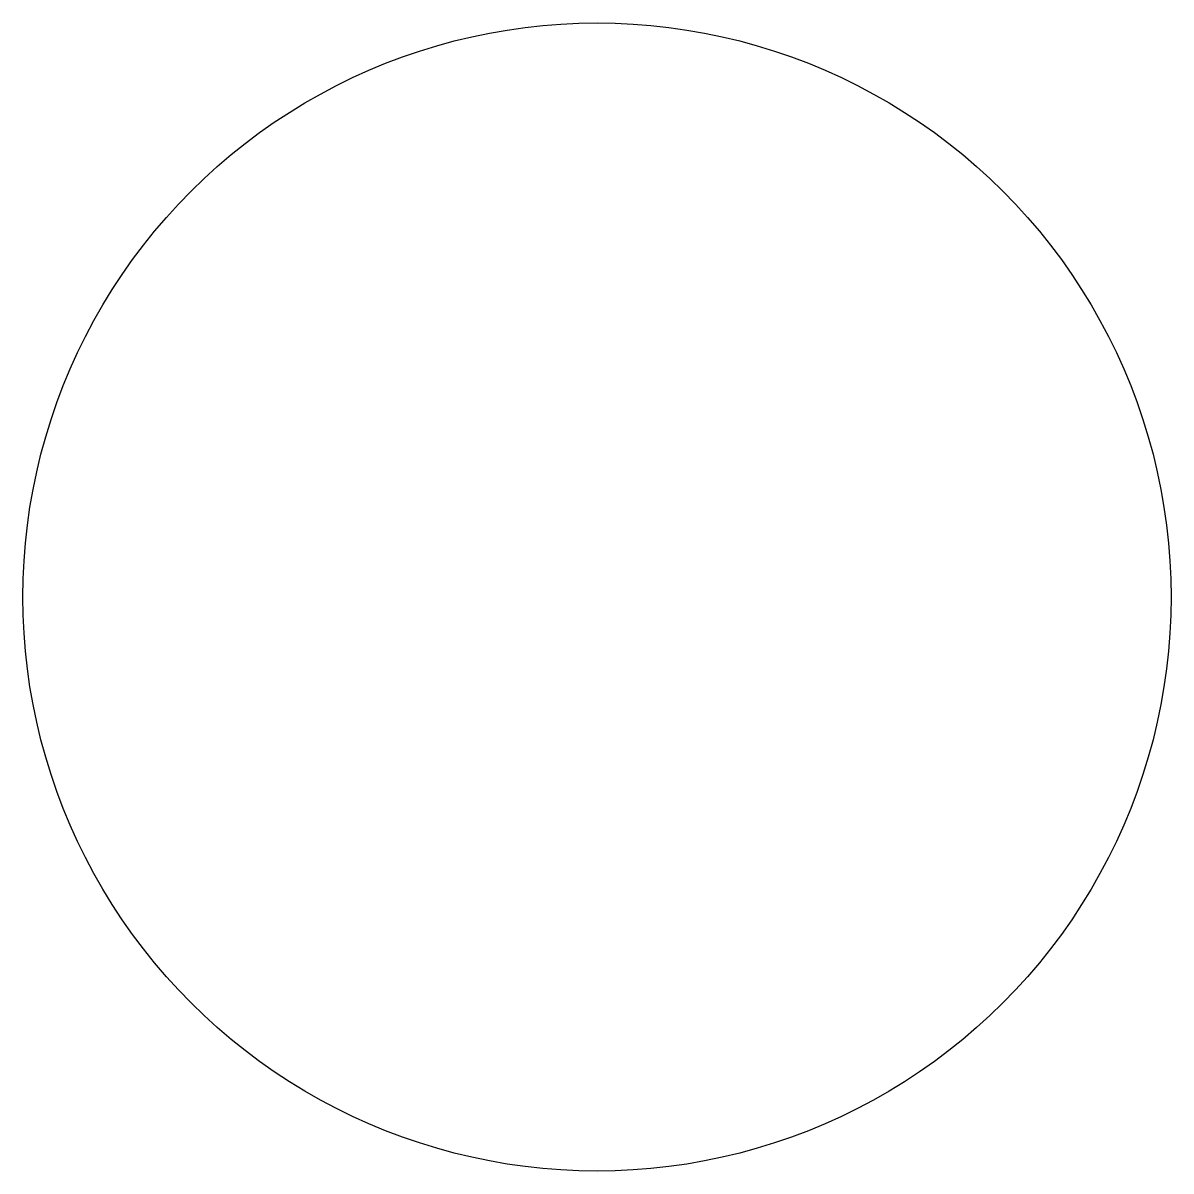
# Model space of a CAD drawing. Header units: metres. Extents: x 0 to 290, y 0 to 144.
# Drawn here: x 15.25 to 16.25, y 39.25 to 40.25 of the extents above; entities that cross this region are included whole.
import ezdxf

# ---------------------------------------------------------------- set-up
doc = ezdxf.new("R2010")
doc.units = ezdxf.units.M

msp = doc.modelspace()

# ---------------------------------------------------------------- linework, layer by layer
for p, q in [((15.7343, 40.2497), (15.75, 40.25)), ((15.75, 40.25), (15.7657, 40.2497)), ((15.6409, 40.2379), (15.6563, 40.2411)), ((15.6563, 40.2411), (15.6718, 40.2438)), ((15.6718, 40.2438), (15.6873, 40.246)), ((15.6873, 40.246), (15.7029, 40.2478)), ((15.7029, 40.2478), (15.7186, 40.249)), ((15.7186, 40.249), (15.7343, 40.2497)), ((15.7657, 40.2497), (15.7814, 40.249)), ((15.7814, 40.249), (15.797, 40.2478)), ((15.797, 40.2478), (15.8127, 40.246)), ((15.8127, 40.246), (15.8282, 40.2438)), ((15.8282, 40.2438), (15.8437, 40.2411)), ((15.8437, 40.2411), (15.8591, 40.2379)), ((15.5955, 40.2255), (15.6105, 40.2301)), ((15.6105, 40.2301), (15.6256, 40.2343)), ((15.6256, 40.2343), (15.6409, 40.2379)), ((15.8591, 40.2379), (15.8743, 40.2343)), ((15.8743, 40.2343), (15.8895, 40.2301)), ((15.8895, 40.2301), (15.9045, 40.2255)), ((15.5659, 40.2149), (15.5806, 40.2204)), ((15.5806, 40.2204), (15.5955, 40.2255)), ((15.9045, 40.2255), (15.9194, 40.2204)), ((15.9194, 40.2204), (15.9341, 40.2149)), ((15.5514, 40.2089), (15.5659, 40.2149)), ((15.9341, 40.2149), (15.9486, 40.2089)), ((15.523, 40.1955), (15.5371, 40.2024)), ((15.5371, 40.2024), (15.5514, 40.2089)), ((15.9486, 40.2089), (15.9629, 40.2024)), ((15.9629, 40.2024), (15.977, 40.1955)), ((15.5091, 40.1881), (15.523, 40.1955)), ((15.977, 40.1955), (15.9909, 40.1881)), ((15.4821, 40.1721), (15.4955, 40.1804)), ((15.4955, 40.1804), (15.5091, 40.1881)), ((15.9909, 40.1881), (16.0045, 40.1804)), ((16.0045, 40.1804), (16.0179, 40.1721)), ((15.4689, 40.1635), (15.4821, 40.1721)), ((16.0179, 40.1721), (16.031, 40.1635)), ((15.4561, 40.1545), (15.4689, 40.1635)), ((16.031, 40.1635), (16.0439, 40.1545)), ((15.4435, 40.1451), (15.4561, 40.1545)), ((16.0439, 40.1545), (16.0564, 40.1451)), ((15.4313, 40.1353), (15.4435, 40.1451)), ((16.0564, 40.1451), (16.0687, 40.1353)), ((15.4193, 40.125), (15.4313, 40.1353)), ((16.0687, 40.1353), (16.0806, 40.125)), ((15.4077, 40.1145), (15.4193, 40.125)), ((16.0806, 40.125), (16.0923, 40.1145)), ((15.3964, 40.1035), (15.4077, 40.1145)), ((16.0923, 40.1145), (16.1035, 40.1035)), ((15.3855, 40.0923), (15.3964, 40.1035)), ((16.1035, 40.1035), (16.1145, 40.0923)), ((15.3749, 40.0806), (15.3855, 40.0923)), ((16.1145, 40.0923), (16.125, 40.0806)), ((15.3647, 40.0687), (15.3749, 40.0806)), ((16.125, 40.0806), (16.1353, 40.0687)), ((15.3549, 40.0564), (15.3647, 40.0687)), ((16.1353, 40.0687), (16.1451, 40.0564)), ((15.3455, 40.0439), (15.3549, 40.0564)), ((16.1451, 40.0564), (16.1545, 40.0439)), ((15.3365, 40.031), (15.3455, 40.0439)), ((16.1545, 40.0439), (16.1635, 40.031)), ((15.3278, 40.0179), (15.3365, 40.031)), ((16.1635, 40.031), (16.1721, 40.0179)), ((15.3196, 40.0045), (15.3278, 40.0179)), ((16.1721, 40.0179), (16.1804, 40.0045)), ((15.3118, 39.9909), (15.3196, 40.0045)), ((16.1804, 40.0045), (16.1881, 39.9909)), ((15.3045, 39.977), (15.3118, 39.9909)), ((16.1881, 39.9909), (16.1955, 39.977)), ((15.2976, 39.9629), (15.3045, 39.977)), ((16.1955, 39.977), (16.2024, 39.9629)), ((15.2911, 39.9486), (15.2976, 39.9629)), ((16.2024, 39.9629), (16.2089, 39.9486)), ((15.2851, 39.9341), (15.2911, 39.9486)), ((16.2089, 39.9486), (16.2149, 39.9341)), ((15.2796, 39.9194), (15.2851, 39.9341)), ((16.2149, 39.9341), (16.2204, 39.9194)), ((15.2745, 39.9045), (15.2796, 39.9194)), ((16.2204, 39.9194), (16.2255, 39.9045)), ((15.2699, 39.8895), (15.2745, 39.9045)), ((16.2255, 39.9045), (16.2301, 39.8895)), ((15.2657, 39.8743), (15.2699, 39.8895)), ((16.2301, 39.8895), (16.2343, 39.8743)), ((15.262, 39.8591), (15.2657, 39.8743)), ((16.2343, 39.8743), (16.2379, 39.8591)), ((15.2589, 39.8437), (15.262, 39.8591)), ((16.2379, 39.8591), (16.2411, 39.8437)), ((15.2561, 39.8282), (15.2589, 39.8437)), ((16.2411, 39.8437), (16.2438, 39.8282)), ((15.2539, 39.8127), (15.2561, 39.8282)), ((16.2438, 39.8282), (16.246, 39.8127)), ((15.2522, 39.797), (15.2539, 39.8127)), ((16.246, 39.8127), (16.2478, 39.797)), ((15.251, 39.7814), (15.2522, 39.797)), ((16.2478, 39.797), (16.249, 39.7814)), ((15.2502, 39.7657), (15.251, 39.7814)), ((16.249, 39.7814), (16.2497, 39.7657)), ((15.25, 39.75), (15.2502, 39.7657)), ((16.2497, 39.7657), (16.25, 39.75)), ((15.2502, 39.7343), (15.25, 39.75)), ((16.25, 39.75), (16.2497, 39.7343)), ((15.251, 39.7186), (15.2502, 39.7343)), ((16.2497, 39.7343), (16.249, 39.7186)), ((15.2522, 39.7029), (15.251, 39.7186)), ((16.249, 39.7186), (16.2478, 39.7029)), ((15.2539, 39.6873), (15.2522, 39.7029)), ((16.2478, 39.7029), (16.246, 39.6873)), ((15.2561, 39.6718), (15.2539, 39.6873)), ((16.246, 39.6873), (16.2438, 39.6718)), ((15.2589, 39.6563), (15.2561, 39.6718)), ((16.2438, 39.6718), (16.2411, 39.6563)), ((15.262, 39.6409), (15.2589, 39.6563)), ((16.2411, 39.6563), (16.2379, 39.6409)), ((15.2657, 39.6256), (15.262, 39.6409)), ((16.2379, 39.6409), (16.2343, 39.6256)), ((15.2699, 39.6105), (15.2657, 39.6256)), ((16.2343, 39.6256), (16.2301, 39.6105)), ((15.2745, 39.5955), (15.2699, 39.6105)), ((16.2301, 39.6105), (16.2255, 39.5955)), ((15.2796, 39.5806), (15.2745, 39.5955)), ((16.2255, 39.5955), (16.2204, 39.5806)), ((15.2851, 39.5659), (15.2796, 39.5806)), ((16.2204, 39.5806), (16.2149, 39.5659)), ((15.2911, 39.5514), (15.2851, 39.5659)), ((16.2149, 39.5659), (16.2089, 39.5514)), ((15.2976, 39.5371), (15.2911, 39.5514)), ((16.2089, 39.5514), (16.2024, 39.5371)), ((15.3045, 39.523), (15.2976, 39.5371)), ((16.2024, 39.5371), (16.1955, 39.523)), ((15.3118, 39.5091), (15.3045, 39.523)), ((16.1955, 39.523), (16.1881, 39.5091)), ((15.3196, 39.4955), (15.3118, 39.5091)), ((16.1881, 39.5091), (16.1804, 39.4955)), ((15.3278, 39.4821), (15.3196, 39.4955)), ((16.1804, 39.4955), (16.1721, 39.4821)), ((15.3365, 39.4689), (15.3278, 39.4821)), ((16.1721, 39.4821), (16.1635, 39.4689)), ((15.3455, 39.4561), (15.3365, 39.4689)), ((16.1635, 39.4689), (16.1545, 39.4561)), ((15.3549, 39.4435), (15.3455, 39.4561)), ((16.1545, 39.4561), (16.1451, 39.4435)), ((15.3647, 39.4313), (15.3549, 39.4435)), ((16.1451, 39.4435), (16.1353, 39.4313)), ((15.3749, 39.4193), (15.3647, 39.4313)), ((16.1353, 39.4313), (16.125, 39.4193)), ((15.3855, 39.4077), (15.3749, 39.4193)), ((16.125, 39.4193), (16.1145, 39.4077)), ((15.3964, 39.3964), (15.3855, 39.4077)), ((16.1145, 39.4077), (16.1035, 39.3964)), ((15.4077, 39.3855), (15.3964, 39.3964)), ((16.1035, 39.3964), (16.0923, 39.3855)), ((15.4193, 39.3749), (15.4077, 39.3855)), ((16.0923, 39.3855), (16.0806, 39.3749)), ((15.4313, 39.3647), (15.4193, 39.3749)), ((16.0806, 39.3749), (16.0687, 39.3647)), ((15.4435, 39.3549), (15.4313, 39.3647)), ((16.0687, 39.3647), (16.0564, 39.3549)), ((15.4561, 39.3455), (15.4435, 39.3549)), ((16.0564, 39.3549), (16.0439, 39.3455)), ((15.4689, 39.3365), (15.4561, 39.3455)), ((16.0439, 39.3455), (16.031, 39.3365)), ((15.4821, 39.3278), (15.4689, 39.3365)), ((16.031, 39.3365), (16.0179, 39.3278)), ((15.4955, 39.3196), (15.4821, 39.3278)), ((16.0179, 39.3278), (16.0045, 39.3196)), ((15.5091, 39.3118), (15.4955, 39.3196)), ((15.523, 39.3045), (15.5091, 39.3118)), ((15.9909, 39.3118), (15.977, 39.3045)), ((16.0045, 39.3196), (15.9909, 39.3118)), ((15.5371, 39.2976), (15.523, 39.3045)), ((15.977, 39.3045), (15.9629, 39.2976)), ((15.5514, 39.2911), (15.5371, 39.2976)), ((15.5659, 39.2851), (15.5514, 39.2911)), ((15.9486, 39.2911), (15.9341, 39.2851)), ((15.9629, 39.2976), (15.9486, 39.2911)), ((15.5806, 39.2796), (15.5659, 39.2851)), ((15.9341, 39.2851), (15.9194, 39.2796)), ((15.5955, 39.2745), (15.5806, 39.2796)), ((15.6105, 39.2699), (15.5955, 39.2745)), ((15.9045, 39.2745), (15.8895, 39.2699)), ((15.9194, 39.2796), (15.9045, 39.2745)), ((15.6256, 39.2657), (15.6105, 39.2699)), ((15.6409, 39.262), (15.6256, 39.2657)), ((15.6563, 39.2589), (15.6409, 39.262)), ((15.8591, 39.262), (15.8437, 39.2589)), ((15.8743, 39.2657), (15.8591, 39.262)), ((15.8895, 39.2699), (15.8743, 39.2657)), ((15.6718, 39.2561), (15.6563, 39.2589)), ((15.6873, 39.2539), (15.6718, 39.2561)), ((15.7029, 39.2522), (15.6873, 39.2539)), ((15.7186, 39.251), (15.7029, 39.2522)), ((15.7343, 39.2502), (15.7186, 39.251)), ((15.75, 39.25), (15.7343, 39.2502)), ((15.7657, 39.2502), (15.75, 39.25)), ((15.7814, 39.251), (15.7657, 39.2502)), ((15.797, 39.2522), (15.7814, 39.251)), ((15.8127, 39.2539), (15.797, 39.2522)), ((15.8282, 39.2561), (15.8127, 39.2539)), ((15.8437, 39.2589), (15.8282, 39.2561))]:
    msp.add_line(p, q)

doc.saveas('drawing.dxf')
